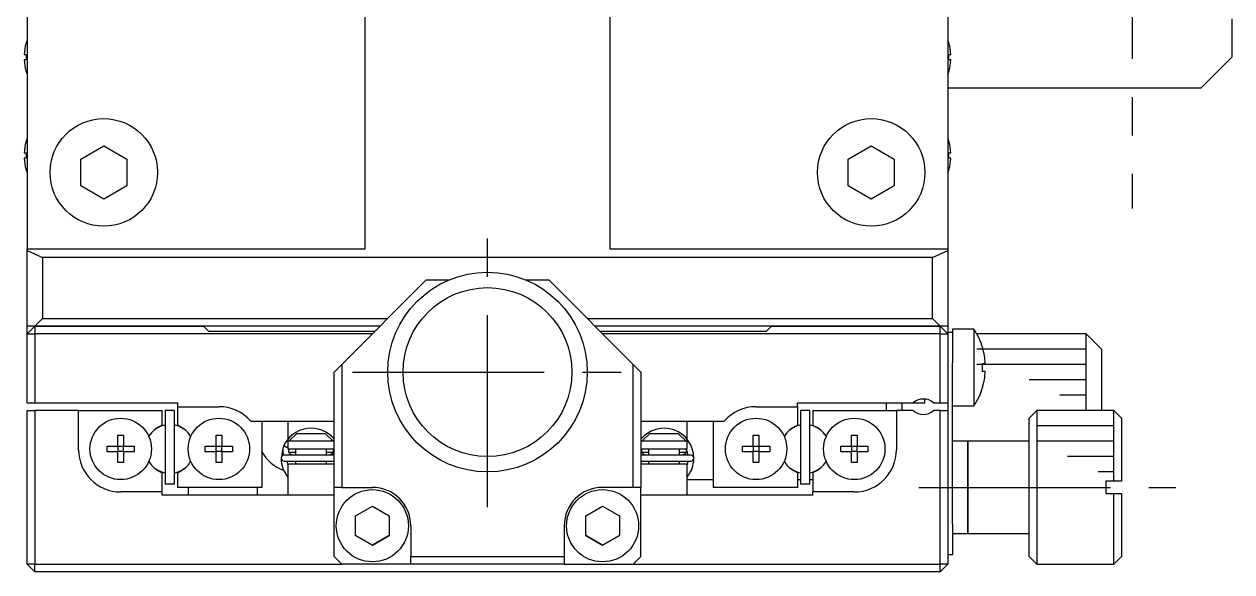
# Model space of a CAD drawing. Extents: x -312 to 352, y 11 to 577.
# Drawn here: x -84.1 to -5.4, y 272.4 to 308 of the extents above; entities that cross this region are included whole.
import ezdxf

# ---------------------------------------------------------------- set-up
doc = ezdxf.new("R2010")
doc.units = 0
doc.header["$LTSCALE"] = 10
doc.linetypes.add('CENTER', pattern=[2, 1.25, -0.25, 0.25, -0.25])
doc.layers.get('0').update_dxf_attribs({"linetype": 'CONTINUOUS'})
doc.layers.add('CENTER', color=1, linetype='CENTER')

msp = doc.modelspace()

# ---------------------------------------------------------------- linework, layer by layer
at = {"color": 7, "linetype": 'CONTINUOUS'}
for p, q in [((-83.871999, 327.882619), (-83.871999, 293.382619)), ((-61.871999, 323.36963), (-61.871999, 293.382619)), ((-45.871999, 293.382619), (-45.871999, 323.36963)), ((-23.871999, 313.682614), (-23.871999, 299.882614)), ((-5.371999, 308.382619), (-5.371999, 305.882619)), ((-83.946143, 306.771235), (-83.94152, 306.768981)), ((-23.802477, 306.76898), (-23.797855, 306.771235)), ((-84.061858, 306.062619), (-83.94152, 306.062619)), ((-83.94152, 305.702619), (-84.061858, 305.702619)), ((-83.94152, 306.062619), (-83.94152, 305.702619)), ((-23.802477, 305.702619), (-23.802477, 306.062619)), ((-23.802477, 306.062619), (-23.68214, 306.062619)), ((-23.68214, 305.702619), (-23.802477, 305.702619)), ((-7.371999, 303.882619), (-5.371999, 305.882619)), ((-83.94152, 304.996258), (-83.946143, 304.994003)), ((-23.797855, 304.994003), (-23.802477, 304.996258)), ((-23.871999, 303.882619), (-7.371999, 303.882619)), ((-83.946143, 300.371235), (-83.94152, 300.368981)), ((-80.371999, 299.248644), (-78.871999, 300.11467)), ((-78.871999, 300.11467), (-77.371999, 299.248644)), ((-30.371999, 299.248644), (-28.871999, 300.11467)), ((-28.871999, 300.11467), (-27.371999, 299.248644)), ((-23.871999, 299.882614), (-23.871999, 296.882624)), ((-23.802477, 300.36898), (-23.797855, 300.371235)), ((-84.061858, 299.662619), (-83.94152, 299.662619)), ((-83.94152, 299.302619), (-84.061858, 299.302619)), ((-83.94152, 299.662619), (-83.94152, 299.302619)), ((-80.371999, 297.516594), (-80.371999, 299.248644)), ((-77.371999, 299.248644), (-77.371999, 297.516594)), ((-30.371999, 297.516594), (-30.371999, 299.248644)), ((-27.371999, 299.248644), (-27.371999, 297.516594)), ((-23.802477, 299.302619), (-23.802477, 299.662619)), ((-23.802477, 299.662619), (-23.68214, 299.662619)), ((-23.68214, 299.302619), (-23.802477, 299.302619)), ((-83.94152, 298.596258), (-83.946143, 298.594003)), ((-23.797855, 298.594003), (-23.802477, 298.596258)), ((-78.871999, 296.650568), (-80.371999, 297.516594)), ((-77.371999, 297.516594), (-78.871999, 296.650568)), ((-28.871999, 296.650568), (-30.371999, 297.516594)), ((-27.371999, 297.516594), (-28.871999, 296.650568)), ((-23.871999, 296.882624), (-23.871999, 293.382619)), ((-83.871999, 293.291697), (-83.871999, 293.382619)), ((-80.871994, 293.382619), (-83.871999, 293.382619)), ((-83.871999, 288.382619), (-83.871999, 293.291697)), ((-83.871999, 293.291697), (-82.871999, 292.835971)), ((-24.871999, 292.835971), (-82.871999, 292.835971)), ((-82.871999, 292.835971), (-82.871999, 288.882619)), ((-61.871999, 293.382619), (-80.871994, 293.382619)), ((-30.871994, 293.382619), (-45.871999, 293.382619)), ((-23.871999, 293.382619), (-30.871994, 293.382619)), ((-24.871999, 292.835971), (-23.871999, 293.291697)), ((-24.871999, 288.882619), (-24.871999, 292.835971)), ((-23.871999, 293.382619), (-23.871999, 293.291697)), ((-23.871999, 293.291697), (-23.871999, 288.382619)), ((-57.871999, 291.382619), (-63.371999, 285.882619)), ((-57.871999, 291.382619), (-56.371999, 291.382619)), ((-51.371999, 291.382619), (-49.871999, 291.382619)), ((-44.371999, 285.882619), (-49.871999, 291.382619)), ((-83.371999, 288.382619), (-82.871999, 288.882619)), ((-82.871999, 288.882619), (-60.371999, 288.882619)), ((-47.371999, 288.882619), (-24.871999, 288.882619)), ((-24.871999, 288.882619), (-24.371999, 288.382619)), ((-83.371999, 288.382619), (-83.871999, 287.882619)), ((-83.371999, 288.382619), (-83.871999, 288.382619)), ((-83.871999, 287.882619), (-83.871999, 288.382619)), ((-83.371999, 288.382619), (-83.371999, 287.882619)), ((-83.371999, 288.382619), (-72.371999, 288.382619)), ((-72.371999, 288.382619), (-83.371999, 288.382619)), ((-72.021999, 288.032619), (-72.371999, 288.382619)), ((-60.871999, 288.382619), (-72.371999, 288.382619)), ((-61.221999, 288.032619), (-72.021999, 288.032619)), ((-35.371999, 288.382619), (-46.871999, 288.382619)), ((-35.721999, 288.032619), (-46.521999, 288.032619)), ((-35.371999, 288.382619), (-35.721999, 288.032619)), ((-35.371999, 288.382619), (-24.371999, 288.382619)), ((-24.371999, 288.382619), (-35.371999, 288.382619)), ((-24.371999, 287.882619), (-24.371999, 288.382619)), ((-23.871999, 287.882619), (-24.371999, 288.382619)), ((-23.871999, 288.382619), (-24.371999, 288.382619)), ((-23.871999, 288.382619), (-23.871999, 287.982619)), ((-23.571999, 288.182619), (-23.571999, 287.982619)), ((-22.180341, 288.182619), (-23.571999, 288.182619)), ((-22.180341, 288.182619), (-22.180341, 283.182619)), ((-83.871999, 287.882619), (-83.371999, 287.882619)), ((-83.871999, 283.382619), (-83.871999, 287.882619)), ((-83.371999, 287.882619), (-83.371999, 283.382619)), ((-61.371999, 287.882619), (-83.371999, 287.882619)), ((-24.371999, 287.882619), (-46.371999, 287.882619)), ((-24.371999, 287.882619), (-23.871999, 287.882619)), ((-24.371999, 283.382619), (-24.371999, 287.882619)), ((-23.871999, 287.982619), (-23.571999, 287.982619)), ((-23.871999, 287.882619), (-23.871999, 287.982619)), ((-23.871999, 287.882619), (-23.871999, 283.382619)), ((-23.571999, 287.982619), (-23.571999, 285.982619)), ((-14.871999, 287.882619), (-21.996441, 287.882619)), ((-14.871999, 287.882352), (-14.871999, 287.882619)), ((-13.871999, 286.882619), (-14.871999, 287.882619)), ((-14.871999, 282.882619), (-14.871999, 287.882352)), ((-21.609418, 286.941209), (-21.602563, 286.944552)), ((-13.871999, 286.882393), (-13.871999, 282.882619)), ((-63.871999, 285.382619), (-63.371999, 285.882619)), ((-63.371999, 285.882619), (-63.371999, 277.882619)), ((-44.371999, 277.882619), (-44.371999, 285.882619)), ((-44.371999, 285.882619), (-43.871999, 285.382619)), ((-23.571999, 275.482619), (-23.571999, 285.982619)), ((-21.609418, 285.422619), (-21.609418, 285.942619)), ((-21.609418, 285.942619), (-21.437046, 285.942619)), ((-63.871999, 277.882619), (-63.871999, 285.382619)), ((-43.871999, 285.382619), (-43.871999, 277.882619)), ((-21.437046, 285.422619), (-21.609418, 285.422619)), ((-21.602563, 284.420686), (-21.609418, 284.424029)), ((-83.871999, 283.382619), (-83.371999, 283.382619)), ((-83.371999, 283.382619), (-74.071999, 283.382619)), ((-74.071999, 283.382619), (-74.071999, 283.132619)), ((-33.671999, 283.382619), (-26.133436, 283.382619)), ((-33.671999, 283.132619), (-33.671999, 283.382619)), ((-27.871999, 282.882619), (-27.871999, 283.382619)), ((-26.871999, 283.382619), (-26.871999, 282.882619)), ((-26.133436, 283.382619), (-25.371999, 283.382619)), ((-26.133436, 283.382619), (-25.371999, 283.382619)), ((-25.371999, 283.382619), (-25.371999, 283.627606)), ((-24.810561, 283.382619), (-24.371999, 283.382619)), ((-24.371999, 283.382619), (-23.871999, 283.382619)), ((-23.871999, 283.382619), (-23.871999, 282.882619)), ((-83.871999, 272.882619), (-83.871999, 282.882619)), ((-83.871999, 282.882619), (-83.371999, 282.882619)), ((-83.371999, 282.882619), (-83.371999, 272.882619)), ((-80.521999, 282.882619), (-83.371999, 282.882619)), ((-80.521999, 280.332619), (-80.521999, 282.882619)), ((-80.521999, 282.882619), (-75.071999, 282.882619)), ((-75.071999, 281.933425), (-75.071999, 282.882619)), ((-74.271999, 282.882619), (-74.871999, 282.882619)), ((-74.871999, 282.882619), (-74.871999, 278.082619)), ((-74.271999, 278.082619), (-74.271999, 282.882619)), ((-74.071999, 283.132619), (-71.371999, 283.132619)), ((-74.071999, 283.132619), (-74.071999, 281.933425)), ((-36.371999, 283.132619), (-33.671999, 283.132619)), ((-33.671999, 283.132619), (-33.671999, 281.933425)), ((-32.871999, 282.882619), (-33.471999, 282.882619)), ((-33.471999, 282.882619), (-33.471999, 278.082619)), ((-32.871999, 278.082619), (-32.871999, 282.882619)), ((-32.671999, 282.882619), (-32.671999, 281.933425)), ((-32.671999, 282.882619), (-27.221999, 282.882619)), ((-27.221999, 282.882619), (-27.221999, 280.332619)), ((-26.133436, 282.882619), (-27.221999, 282.882619)), ((-24.371999, 282.882619), (-24.810561, 282.882619)), ((-24.371999, 272.882619), (-24.371999, 282.882619)), ((-24.371999, 282.882619), (-23.871999, 282.882619)), ((-23.871999, 282.882619), (-23.871999, 272.882619)), ((-23.571999, 283.182619), (-22.180341, 283.182619)), ((-18.071999, 282.882619), (-18.571999, 282.382619)), ((-18.071999, 282.882619), (-18.071999, 272.882619)), ((-13.071999, 282.882619), (-18.071999, 282.882619)), ((-13.071999, 278.282619), (-13.071999, 282.882619)), ((-12.571999, 282.382619), (-13.071999, 282.882619)), ((-75.071999, 281.933425), (-75.332094, 281.783259)), ((-73.811903, 281.783259), (-74.071999, 281.933425)), ((-69.292936, 282.182619), (-63.871999, 282.182619)), ((-68.571999, 282.182619), (-68.571999, 277.882619)), ((-66.871999, 282.182619), (-66.871999, 281.019234)), ((-43.871999, 282.182619), (-38.451061, 282.182619)), ((-40.871999, 281.018864), (-40.871999, 282.182619)), ((-39.171999, 282.182619), (-39.171999, 277.882619)), ((-33.932094, 281.783259), (-33.671999, 281.933425)), ((-32.671999, 281.933425), (-32.411903, 281.783259)), ((-18.571999, 273.382619), (-18.571999, 282.382619)), ((-12.571999, 282.382619), (-12.571999, 278.282619)), ((-77.951999, 281.26898), (-77.591999, 281.26898)), ((-77.951999, 280.562619), (-77.951999, 281.26898)), ((-77.591999, 281.26898), (-77.591999, 280.562619)), ((-73.371999, 281.422498), (-73.371999, 281.421924)), ((-71.551999, 281.26898), (-71.191999, 281.26898)), ((-71.551999, 280.562619), (-71.551999, 281.26898)), ((-71.191999, 281.26898), (-71.191999, 280.562619)), ((-66.817682, 280.882619), (-66.288514, 281.382619)), ((-66.288514, 281.382619), (-64.455484, 281.382619)), ((-64.455484, 281.382619), (-63.926315, 280.882619)), ((-43.817682, 280.882619), (-43.288514, 281.382619)), ((-43.288514, 281.382619), (-41.455484, 281.382619)), ((-41.455484, 281.382619), (-40.926315, 280.882619)), ((-36.551999, 281.26898), (-36.191999, 281.26898)), ((-36.551999, 280.562619), (-36.551999, 281.26898)), ((-36.191999, 281.26898), (-36.191999, 280.562619)), ((-30.151999, 281.26898), (-29.791999, 281.26898)), ((-30.151999, 280.562619), (-30.151999, 281.26898)), ((-29.791999, 281.26898), (-29.791999, 280.562619)), ((-78.65836, 280.202619), (-78.65836, 280.562619)), ((-78.65836, 280.562619), (-77.951999, 280.562619)), ((-77.951999, 280.202619), (-78.65836, 280.202619)), ((-77.941627, 280.552247), (-77.951999, 280.562619)), ((-77.941627, 280.212991), (-77.951999, 280.202619)), ((-77.951999, 279.496258), (-77.951999, 280.202619)), ((-77.941627, 280.212991), (-77.941627, 280.552247)), ((-77.941627, 280.552247), (-77.602371, 280.552247)), ((-77.602371, 280.212991), (-77.941627, 280.212991)), ((-77.602371, 280.552247), (-77.591999, 280.562619)), ((-77.602371, 280.552247), (-77.602371, 280.212991)), ((-77.602371, 280.212991), (-77.591999, 280.202619)), ((-77.591999, 280.562619), (-76.885637, 280.562619)), ((-77.591999, 280.202619), (-77.591999, 279.496258)), ((-76.885637, 280.202619), (-77.591999, 280.202619)), ((-76.885637, 280.562619), (-76.885637, 280.202619)), ((-72.25836, 280.562619), (-71.551999, 280.562619)), ((-72.25836, 280.202619), (-72.25836, 280.562619)), ((-71.551999, 280.202619), (-72.25836, 280.202619)), ((-71.541627, 280.552247), (-71.551999, 280.562619)), ((-71.541627, 280.212991), (-71.551999, 280.202619)), ((-71.551999, 279.496258), (-71.551999, 280.202619)), ((-71.541627, 280.212991), (-71.541627, 280.552247)), ((-71.541627, 280.552247), (-71.202371, 280.552247)), ((-71.202371, 280.212991), (-71.541627, 280.212991)), ((-71.202371, 280.552247), (-71.191999, 280.562619)), ((-71.202371, 280.552247), (-71.202371, 280.212991)), ((-71.202371, 280.212991), (-71.191999, 280.202619)), ((-71.191999, 280.562619), (-70.485637, 280.562619)), ((-71.191999, 280.202619), (-71.191999, 279.496258)), ((-70.485637, 280.202619), (-71.191999, 280.202619)), ((-70.485637, 280.562619), (-70.485637, 280.202619)), ((-67.179695, 280.497666), (-67.315654, 279.810211)), ((-67.214504, 280.316504), (-67.215584, 280.282278)), ((-67.215584, 280.282278), (-67.214952, 280.248042)), ((-67.214952, 280.248042), (-67.212609, 280.213879)), ((-67.211715, 280.350636), (-67.214504, 280.316504)), ((-67.212609, 280.213879), (-67.208562, 280.179873)), ((-67.207223, 280.384591), (-67.211715, 280.350636)), ((-67.208562, 280.179873), (-67.20282, 280.146106)), ((-67.201037, 280.418285), (-67.207223, 280.384591)), ((-67.20282, 280.146106), (-67.195398, 280.112662)), ((-67.193174, 280.451637), (-67.201037, 280.418285)), ((-67.183652, 280.484564), (-67.193174, 280.451637)), ((-67.172493, 280.516983), (-67.183652, 280.484564)), ((-67.160439, 280.54715), (-67.172493, 280.516983)), ((-67.160016, 280.547879), (-67.160439, 280.54715)), ((-67.156649, 280.549919), (-67.160016, 280.547879)), ((-67.146628, 280.576311), (-67.158445, 280.549317)), ((-67.154417, 280.550411), (-67.156649, 280.549919)), ((-67.155617, 280.556016), (-66.932199, 280.488315)), ((-67.149996, 280.55074), (-67.154417, 280.550411)), ((-67.144451, 280.550535), (-67.149996, 280.55074)), ((-67.13782, 280.549799), (-67.144451, 280.550535)), ((-67.130146, 280.548535), (-67.13782, 280.549799)), ((-67.121481, 280.546752), (-67.130146, 280.548535)), ((-67.111883, 280.544463), (-67.121481, 280.546752)), ((-67.101414, 280.541681), (-67.111883, 280.544463)), ((-67.090146, 280.538427), (-67.101414, 280.541681)), ((-67.078152, 280.53472), (-67.090146, 280.538427)), ((-67.065513, 280.530587), (-67.078152, 280.53472)), ((-67.052312, 280.526054), (-67.065513, 280.530587)), ((-67.038638, 280.521152), (-67.052312, 280.526054)), ((-67.024581, 280.515913), (-67.038638, 280.521152)), ((-67.010236, 280.510372), (-67.024581, 280.515913)), ((-66.995696, 280.504566), (-67.010236, 280.510372)), ((-66.98106, 280.498534), (-66.995696, 280.504566)), ((-66.966424, 280.492316), (-66.98106, 280.498534)), ((-66.951885, 280.485952), (-66.966424, 280.492316)), ((-66.937541, 280.479487), (-66.951885, 280.485952)), ((-66.923488, 280.472961), (-66.937541, 280.479487)), ((-66.932199, 280.488315), (-66.871996, 280.458123)), ((-66.909817, 280.466419), (-66.923488, 280.472961)), ((-66.896621, 280.459905), (-66.909817, 280.466419)), ((-66.883987, 280.453461), (-66.896621, 280.459905)), ((-66.871999, 280.447131), (-66.883987, 280.453461)), ((-66.817682, 280.882619), (-66.871999, 280.882619)), ((-66.871999, 280.882619), (-66.871999, 280.382619)), ((-66.871999, 280.382619), (-63.871999, 280.382619)), ((-66.82556, 280.28256), (-66.824932, 280.297624)), ((-66.825418, 280.267486), (-66.82556, 280.28256)), ((-66.824506, 280.252443), (-66.825418, 280.267486)), ((-66.824932, 280.297624), (-66.823534, 280.312639)), ((-66.822828, 280.23747), (-66.824506, 280.252443)), ((-66.823534, 280.312639), (-66.82137, 280.327565)), ((-66.820389, 280.222606), (-66.822828, 280.23747)), ((-66.82137, 280.327565), (-66.818447, 280.342362)), ((-66.817197, 280.20789), (-66.820389, 280.222606)), ((-66.818447, 280.342362), (-66.814772, 280.356991)), ((-63.926315, 280.882619), (-66.817682, 280.882619)), ((-66.813262, 280.19336), (-66.817197, 280.20789)), ((-66.814772, 280.356991), (-66.810356, 280.371414)), ((-66.808596, 280.179053), (-66.813262, 280.19336)), ((-66.810356, 280.371414), (-66.805211, 280.385594)), ((-66.810193, 280.182619), (-66.371999, 280.182619)), ((-66.810193, 280.182619), (-66.371999, 280.182619)), ((-66.803213, 280.165005), (-66.808596, 280.179053)), ((-66.805211, 280.385594), (-66.801804, 280.393914)), ((-66.797127, 280.151253), (-66.803213, 280.165005)), ((-66.790358, 280.137828), (-66.797127, 280.151253)), ((-66.782924, 280.124766), (-66.790358, 280.137828)), ((-66.371999, 280.382619), (-66.371999, 279.977619)), ((-64.371999, 279.977619), (-64.371999, 280.382619)), ((-64.371999, 280.182619), (-63.933816, 280.182619)), ((-64.371999, 280.182619), (-63.933815, 280.182619)), ((-63.949831, 280.145171), (-63.956925, 280.131865)), ((-63.943419, 280.15882), (-63.949831, 280.145171)), ((-63.937705, 280.172778), (-63.943419, 280.15882)), ((-63.942193, 280.393914), (-63.936427, 280.37937)), ((-63.932707, 280.187009), (-63.937705, 280.172778)), ((-63.936789, 280.382777), (-63.871713, 280.194254)), ((-63.936427, 280.37937), (-63.931612, 280.365108)), ((-63.928439, 280.201476), (-63.932707, 280.187009)), ((-63.931612, 280.365108), (-63.927526, 280.350616)), ((-63.924913, 280.216142), (-63.928439, 280.201476)), ((-63.927526, 280.350616), (-63.924183, 280.335929)), ((-63.871999, 280.882619), (-63.926315, 280.882619)), ((-63.92214, 280.230969), (-63.924913, 280.216142)), ((-63.924183, 280.335929), (-63.921592, 280.321087)), ((-63.920127, 280.245917), (-63.92214, 280.230969)), ((-63.921592, 280.321087), (-63.919762, 280.306129)), ((-63.918881, 280.260947), (-63.920127, 280.245917)), ((-63.919762, 280.306129), (-63.918698, 280.291093)), ((-63.918404, 280.276019), (-63.918881, 280.260947)), ((-63.918698, 280.291093), (-63.918404, 280.276019)), ((-43.817682, 280.882619), (-43.871999, 280.882619)), ((-43.871999, 280.382619), (-40.871999, 280.382619)), ((-43.82556, 280.28256), (-43.824932, 280.297624)), ((-43.825418, 280.267486), (-43.82556, 280.28256)), ((-43.824506, 280.252443), (-43.825418, 280.267486)), ((-43.824932, 280.297624), (-43.823534, 280.312639)), ((-43.822828, 280.23747), (-43.824506, 280.252443)), ((-43.823534, 280.312639), (-43.82137, 280.327565)), ((-43.820389, 280.222606), (-43.822828, 280.23747)), ((-43.82137, 280.327565), (-43.818447, 280.342362)), ((-43.817197, 280.20789), (-43.820389, 280.222606)), ((-43.818447, 280.342362), (-43.814772, 280.356991)), ((-40.926315, 280.882619), (-43.817682, 280.882619)), ((-43.813262, 280.19336), (-43.817197, 280.20789)), ((-43.814772, 280.356991), (-43.810356, 280.371414)), ((-43.808596, 280.179053), (-43.813262, 280.19336)), ((-43.810356, 280.371414), (-43.805211, 280.385594)), ((-43.810193, 280.182619), (-43.371999, 280.182619)), ((-43.810193, 280.182619), (-43.372137, 280.182619)), ((-43.803213, 280.165005), (-43.808596, 280.179053)), ((-43.805211, 280.385594), (-43.801804, 280.393914)), ((-43.797127, 280.151253), (-43.803213, 280.165005)), ((-43.790358, 280.137828), (-43.797127, 280.151253)), ((-43.782924, 280.124766), (-43.790358, 280.137828)), ((-43.371999, 280.382619), (-43.371999, 279.977619)), ((-41.371999, 279.977619), (-41.371999, 280.382619)), ((-41.371999, 280.182619), (-40.933815, 280.182619)), ((-41.371999, 280.182619), (-40.933816, 280.182619)), ((-40.949831, 280.145171), (-40.956925, 280.131865)), ((-40.943419, 280.15882), (-40.949831, 280.145171)), ((-40.937705, 280.172778), (-40.943419, 280.15882)), ((-40.942193, 280.393914), (-40.936427, 280.37937)), ((-40.932707, 280.187009), (-40.937705, 280.172778)), ((-40.936789, 280.382777), (-40.82831, 279.977662)), ((-40.936427, 280.37937), (-40.931612, 280.365108)), ((-40.928439, 280.201476), (-40.932707, 280.187009)), ((-40.931612, 280.365108), (-40.927526, 280.350616)), ((-40.924913, 280.216142), (-40.928439, 280.201476)), ((-40.927526, 280.350616), (-40.924183, 280.335929)), ((-40.871999, 280.882619), (-40.926315, 280.882619)), ((-40.92214, 280.230969), (-40.924913, 280.216142)), ((-40.924183, 280.335929), (-40.921592, 280.321087)), ((-40.920127, 280.245917), (-40.92214, 280.230969)), ((-40.921592, 280.321087), (-40.919762, 280.306129)), ((-40.918881, 280.260947), (-40.920127, 280.245917)), ((-40.919762, 280.306129), (-40.918698, 280.291093)), ((-40.918404, 280.276019), (-40.918881, 280.260947)), ((-40.918698, 280.291093), (-40.918404, 280.276019)), ((-40.871999, 280.382619), (-40.871999, 280.882619)), ((-40.562177, 280.490264), (-40.583559, 280.54715)), ((-37.25836, 280.562619), (-36.551999, 280.562619)), ((-37.25836, 280.202619), (-37.25836, 280.562619)), ((-36.551999, 280.202619), (-37.25836, 280.202619)), ((-36.541627, 280.552247), (-36.551999, 280.562619)), ((-36.541627, 280.212991), (-36.551999, 280.202619)), ((-36.551999, 279.496258), (-36.551999, 280.202619)), ((-36.541627, 280.212991), (-36.541627, 280.552247)), ((-36.541627, 280.552247), (-36.202371, 280.552247)), ((-36.202371, 280.212991), (-36.541627, 280.212991)), ((-36.202371, 280.552247), (-36.191999, 280.562619)), ((-36.202371, 280.552247), (-36.202371, 280.212991)), ((-36.202371, 280.212991), (-36.191999, 280.202619)), ((-36.191999, 280.562619), (-35.485637, 280.562619)), ((-36.191999, 280.202619), (-36.191999, 279.496258)), ((-35.485637, 280.202619), (-36.191999, 280.202619)), ((-35.485637, 280.562619), (-35.485637, 280.202619)), ((-30.85836, 280.202619), (-30.85836, 280.562619)), ((-30.85836, 280.562619), (-30.151999, 280.562619)), ((-30.151999, 280.202619), (-30.85836, 280.202619)), ((-30.141627, 280.552247), (-30.151999, 280.562619)), ((-30.141627, 280.212991), (-30.151999, 280.202619)), ((-30.151999, 279.496258), (-30.151999, 280.202619)), ((-30.141627, 280.212991), (-30.141627, 280.552247)), ((-30.141627, 280.552247), (-29.802371, 280.552247)), ((-29.802371, 280.212991), (-30.141627, 280.212991)), ((-29.802371, 280.552247), (-29.791999, 280.562619)), ((-29.802371, 280.552247), (-29.802371, 280.212991)), ((-29.802371, 280.212991), (-29.791999, 280.202619)), ((-29.791999, 280.562619), (-29.085637, 280.562619)), ((-29.791999, 280.202619), (-29.791999, 279.496258)), ((-29.085637, 280.202619), (-29.791999, 280.202619)), ((-29.085637, 280.562619), (-29.085637, 280.202619)), ((-22.571999, 280.882619), (-23.571999, 280.882619)), ((-22.571999, 280.882619), (-22.571999, 274.882619)), ((-22.571999, 274.882619), (-22.571999, 280.882619)), ((-18.571999, 280.882619), (-22.571999, 280.882619)), ((-77.591999, 279.496258), (-77.951999, 279.496258)), ((-71.191999, 279.496258), (-71.551999, 279.496258)), ((-67.195398, 280.112662), (-67.186312, 280.079623)), ((-67.186312, 280.079623), (-67.175586, 280.047068)), ((-67.175586, 280.047068), (-67.163243, 280.015077)), ((-67.163243, 280.015077), (-67.149316, 279.98373)), ((-67.149316, 279.98373), (-67.145623, 279.976072)), ((-63.871999, 279.977619), (-67.121999, 279.977619)), ((-67.121999, 279.587619), (-63.871999, 279.587619)), ((-66.875367, 279.382416), (-66.915681, 279.587596)), ((-66.87232, 279.371188), (-66.875367, 279.382416)), ((-63.871999, 279.382619), (-66.871999, 279.382619)), ((-66.871999, 279.382619), (-66.871999, 277.382619)), ((-66.774846, 280.112097), (-66.782924, 280.124766)), ((-66.766146, 280.099851), (-66.774846, 280.112097)), ((-66.756847, 280.088058), (-66.766146, 280.099851)), ((-66.746975, 280.076745), (-66.756847, 280.088058)), ((-66.736554, 280.065938), (-66.746975, 280.076745)), ((-66.725612, 280.055662), (-66.736554, 280.065938)), ((-66.714178, 280.04594), (-66.725612, 280.055662)), ((-66.702279, 280.036795), (-66.714178, 280.04594)), ((-66.689946, 280.028247), (-66.702279, 280.036795)), ((-66.677208, 280.020313), (-66.689946, 280.028247)), ((-66.664098, 280.013013), (-66.677208, 280.020313)), ((-66.650646, 280.006362), (-66.664098, 280.013013)), ((-66.636885, 280.000375), (-66.650646, 280.006362)), ((-66.622849, 279.995064), (-66.636885, 280.000375)), ((-66.608569, 279.990441), (-66.622849, 279.995064)), ((-66.594081, 279.986517), (-66.608569, 279.990441)), ((-66.579418, 279.9833), (-66.594081, 279.986517)), ((-66.564614, 279.980796), (-66.579418, 279.9833)), ((-66.549704, 279.979013), (-66.564614, 279.980796)), ((-66.534725, 279.977953), (-66.549704, 279.979013)), ((-66.520499, 279.977619), (-66.534725, 279.977953)), ((-66.371999, 279.587619), (-66.371999, 279.382619)), ((-64.371999, 279.382619), (-64.371999, 279.587619)), ((-64.216803, 279.977695), (-64.223498, 279.977619)), ((-64.201799, 279.978391), (-64.216803, 279.977695)), ((-64.186843, 279.979812), (-64.201799, 279.978391)), ((-64.171972, 279.981957), (-64.186843, 279.979812)), ((-64.157219, 279.984821), (-64.171972, 279.981957)), ((-64.142621, 279.988399), (-64.157219, 279.984821)), ((-64.128211, 279.992682), (-64.142621, 279.988399)), ((-64.114025, 279.997662), (-64.128211, 279.992682)), ((-64.100095, 280.003328), (-64.114025, 279.997662)), ((-64.086457, 280.009669), (-64.100095, 280.003328)), ((-64.073142, 280.016671), (-64.086457, 280.009669)), ((-64.060184, 280.024319), (-64.073142, 280.016671)), ((-64.047615, 280.032596), (-64.060184, 280.024319)), ((-64.035467, 280.041483), (-64.047615, 280.032596)), ((-64.02377, 280.050962), (-64.035467, 280.041483)), ((-64.012555, 280.06101), (-64.02377, 280.050962)), ((-64.001849, 280.071605), (-64.012555, 280.06101)), ((-63.991683, 280.082722), (-64.001849, 280.071605)), ((-63.982082, 280.094335), (-63.991683, 280.082722)), ((-63.973072, 280.106416), (-63.982082, 280.094335)), ((-63.964679, 280.118936), (-63.973072, 280.106416)), ((-63.956925, 280.131865), (-63.964679, 280.118936)), ((-40.621999, 279.977619), (-43.871999, 279.977619)), ((-43.871999, 279.587619), (-40.621999, 279.587619)), ((-40.871999, 279.382619), (-43.871999, 279.382619)), ((-43.774846, 280.112097), (-43.782924, 280.124766)), ((-43.766146, 280.099851), (-43.774846, 280.112097)), ((-43.756847, 280.088058), (-43.766146, 280.099851)), ((-43.746975, 280.076745), (-43.756847, 280.088058)), ((-43.736554, 280.065938), (-43.746975, 280.076745)), ((-43.725612, 280.055662), (-43.736554, 280.065938)), ((-43.714178, 280.04594), (-43.725612, 280.055662)), ((-43.702279, 280.036795), (-43.714178, 280.04594)), ((-43.689946, 280.028247), (-43.702279, 280.036795)), ((-43.677208, 280.020313), (-43.689946, 280.028247)), ((-43.664098, 280.013013), (-43.677208, 280.020313)), ((-43.650646, 280.006362), (-43.664098, 280.013013)), ((-43.636885, 280.000375), (-43.650646, 280.006362)), ((-43.622849, 279.995064), (-43.636885, 280.000375)), ((-43.608569, 279.990441), (-43.622849, 279.995064)), ((-43.594081, 279.986517), (-43.608569, 279.990441)), ((-43.579418, 279.9833), (-43.594081, 279.986517)), ((-43.564614, 279.980796), (-43.579418, 279.9833)), ((-43.549704, 279.979013), (-43.564614, 279.980796)), ((-43.534725, 279.977953), (-43.549704, 279.979013)), ((-43.520499, 279.977619), (-43.534725, 279.977953)), ((-43.371999, 279.587619), (-43.371999, 279.382619)), ((-41.371999, 279.382619), (-41.371999, 279.587619)), ((-41.216803, 279.977695), (-41.223498, 279.977619)), ((-41.201799, 279.978391), (-41.216803, 279.977695)), ((-41.186843, 279.979812), (-41.201799, 279.978391)), ((-41.171972, 279.981957), (-41.186843, 279.979812)), ((-41.157219, 279.984821), (-41.171972, 279.981957)), ((-41.142621, 279.988399), (-41.157219, 279.984821)), ((-41.128211, 279.992682), (-41.142621, 279.988399)), ((-41.114025, 279.997662), (-41.128211, 279.992682)), ((-41.100095, 280.003328), (-41.114025, 279.997662)), ((-41.086457, 280.009669), (-41.100095, 280.003328)), ((-41.073142, 280.016671), (-41.086457, 280.009669)), ((-41.060184, 280.024319), (-41.073142, 280.016671)), ((-41.047615, 280.032596), (-41.060184, 280.024319)), ((-41.035467, 280.041483), (-41.047615, 280.032596)), ((-41.02377, 280.050962), (-41.035467, 280.041483)), ((-41.012555, 280.06101), (-41.02377, 280.050962)), ((-41.001849, 280.071605), (-41.012555, 280.06101)), ((-40.991683, 280.082722), (-41.001849, 280.071605)), ((-40.982082, 280.094335), (-40.991683, 280.082722)), ((-40.973072, 280.106416), (-40.982082, 280.094335)), ((-40.964679, 280.118936), (-40.973072, 280.106416)), ((-40.956925, 280.131865), (-40.964679, 280.118936)), ((-40.871999, 277.382619), (-40.871999, 279.382619)), ((-40.828633, 279.587563), (-40.871913, 279.370186)), ((-36.191999, 279.496258), (-36.551999, 279.496258)), ((-29.791999, 279.496258), (-30.151999, 279.496258)), ((-75.332094, 278.981979), (-75.071999, 278.831813)), ((-75.071999, 277.582619), (-75.071999, 278.831813)), ((-74.071999, 278.831813), (-73.811903, 278.981979)), ((-74.071999, 278.831813), (-74.071999, 277.882619)), ((-73.371999, 279.343315), (-73.371999, 279.34274)), ((-33.671999, 278.831813), (-33.932094, 278.981979)), ((-33.671999, 278.831813), (-33.671999, 277.882619)), ((-32.411903, 278.981979), (-32.671999, 278.831813)), ((-32.671999, 278.831813), (-32.671999, 277.582619)), ((-74.271999, 278.082619), (-74.871999, 278.082619)), ((-68.571999, 277.882619), (-74.071999, 277.882619)), ((-73.371999, 277.882619), (-73.371999, 277.382619)), ((-68.871999, 277.882619), (-68.871999, 277.382619)), ((-63.371999, 277.882619), (-63.871999, 277.882619)), ((-63.871999, 273.382619), (-63.871999, 277.882619)), ((-63.371999, 277.882619), (-61.371999, 277.882619)), ((-44.371999, 277.882619), (-46.371999, 277.882619)), ((-43.871999, 277.882619), (-44.371999, 277.882619)), ((-43.871999, 273.382619), (-43.871999, 277.882619)), ((-40.871999, 278.382619), (-39.171999, 278.382619)), ((-33.671999, 277.882619), (-39.171999, 277.882619)), ((-33.671999, 278.382619), (-33.471999, 278.382619)), ((-32.871999, 278.082619), (-33.471999, 278.082619)), ((-32.871999, 278.382619), (-32.671999, 278.382619)), ((-13.071999, 278.282619), (-13.571999, 278.282619)), ((-13.571999, 278.282619), (-13.571999, 277.482619)), ((-12.571999, 278.282619), (-13.071999, 278.282619)), ((-75.071999, 277.582619), (-77.771999, 277.582619)), ((-75.071999, 277.382619), (-75.071999, 277.582619)), ((-63.871999, 277.382619), (-75.071999, 277.382619)), ((-32.671999, 277.382619), (-43.871999, 277.382619)), ((-32.671999, 277.382619), (-32.671999, 277.582619)), ((-29.971999, 277.582619), (-32.671999, 277.582619)), ((-13.571999, 277.482619), (-13.071999, 277.482619)), ((-13.071999, 272.882619), (-13.071999, 277.482619)), ((-13.071999, 277.482619), (-12.571999, 277.482619)), ((-12.571999, 277.482619), (-12.571999, 273.382619)), ((-62.471999, 276.017704), (-61.371999, 276.65279)), ((-61.371999, 276.65279), (-60.271999, 276.017704)), ((-47.471999, 276.017704), (-46.371999, 276.65279)), ((-46.371999, 276.65279), (-45.271999, 276.017704)), ((-62.471999, 274.747534), (-62.471999, 276.017704)), ((-60.271999, 276.017704), (-60.271999, 274.747534)), ((-47.471999, 274.747534), (-47.471999, 276.017704)), ((-45.271999, 276.017704), (-45.271999, 274.747534)), ((-23.571999, 275.482619), (-23.571999, 273.482619)), ((-61.371999, 274.112448), (-62.471999, 274.747534)), ((-62.471999, 274.747534), (-61.371999, 274.112448)), ((-60.271999, 274.747534), (-61.371999, 274.112448)), ((-61.371999, 274.112448), (-60.271999, 274.747534)), ((-58.871999, 275.382619), (-58.871999, 273.382619)), ((-48.871999, 275.382619), (-48.871999, 273.382619)), ((-46.371999, 274.112448), (-47.471999, 274.747534)), ((-47.471999, 274.747534), (-46.371999, 274.112448)), ((-45.271999, 274.747534), (-46.371999, 274.112448)), ((-46.371999, 274.112448), (-45.271999, 274.747534)), ((-23.571999, 274.882619), (-22.571999, 274.882619)), ((-23.571999, 274.882619), (-22.571999, 274.882619)), ((-22.571999, 274.882619), (-18.571999, 274.882619)), ((-63.871999, 273.382619), (-63.371999, 272.882619)), ((-58.871999, 273.382619), (-48.871999, 273.382619)), ((-58.871999, 272.882619), (-58.871999, 273.382619)), ((-48.871999, 273.382619), (-48.871999, 272.882619)), ((-44.371999, 272.882619), (-43.871999, 273.382619)), ((-23.571999, 273.482619), (-23.871999, 273.482619)), ((-18.571999, 273.382619), (-18.071999, 272.882619)), ((-13.071999, 272.882619), (-12.571999, 273.382619)), ((-83.371999, 272.882619), (-83.871999, 272.882619)), ((-83.371999, 272.382619), (-83.871999, 272.882619)), ((-83.371999, 272.882619), (-63.371999, 272.882619)), ((-83.371999, 272.382619), (-83.371999, 272.882619)), ((-24.371999, 272.382619), (-83.371999, 272.382619)), ((-58.871999, 272.882619), (-63.371999, 272.882619)), ((-48.871999, 272.882619), (-58.871999, 272.882619)), ((-48.871999, 272.882619), (-44.371999, 272.882619)), ((-44.371999, 272.882619), (-24.371999, 272.882619)), ((-24.371999, 272.382619), (-24.371999, 272.882619)), ((-23.871999, 272.882619), (-24.371999, 272.882619)), ((-24.371999, 272.382619), (-23.871999, 272.882619)), ((-18.071999, 272.882619), (-13.071999, 272.882619))]:
    msp.add_line(p, q, dxfattribs=at)
at = {"color": 3, "linetype": 'CONTINUOUS'}
for p, q in [((-14.871999, 286.882619), (-21.996441, 286.882619)), ((-14.871999, 285.882619), (-21.996441, 285.882619)), ((-14.871999, 284.882619), (-18.571999, 284.882619)), ((-14.871999, 283.882619), (-16.571999, 283.882619)), ((-13.071999, 281.882619), (-18.071999, 281.882619)), ((-13.071999, 280.882619), (-18.071999, 280.882619)), ((-13.071999, 279.882619), (-16.071999, 279.882619)), ((-13.071999, 278.882619), (-14.071999, 278.882619))]:
    msp.add_line(p, q, dxfattribs=at)
at = {"color": 7, "linetype": 'CONTINUOUS'}
for centre, radius in [((-78.871999, 298.382619), 3.5), ((-28.871999, 298.382619), 3.5), ((-53.871999, 285.382619), 6.5), ((-53.871999, 285.382619), 5.5), ((-77.771999, 280.382619), 2), ((-71.371999, 280.382619), 2), ((-36.371999, 280.382619), 2), ((-29.971999, 280.382619), 2), ((-61.371999, 275.382619), 2.35), ((-46.371999, 275.382619), 2.35)]:
    msp.add_circle(centre, radius, dxfattribs=at)
for centre, radius, start, end in [((-80.871999, 305.882619), 3.2, 159.635865, 163.877467), ((-26.871999, 305.882619), 3.2, 16.122533, 20.364135), ((-80.871999, 305.882619), 3.194933, 163.893288, 176.770291), ((-26.871999, 305.882619), 3.194933, 3.229709, 16.106712), ((-80.871999, 305.882619), 3.194933, 183.229709, 196.106712), ((-26.871999, 305.882619), 3.194933, 343.893288, 356.770291), ((-80.871999, 305.882619), 3.2, 196.122533, 200.364135), ((-26.871999, 305.882619), 3.2, 339.635865, 343.877467), ((-80.871999, 299.482619), 3.2, 159.635865, 163.877467), ((-26.871999, 299.482619), 3.2, 16.122533, 20.364135), ((-80.871999, 299.482619), 3.194933, 163.893288, 176.770291), ((-26.871999, 299.482619), 3.194933, 3.229709, 16.106712), ((-80.871999, 299.482619), 3.194933, 183.229709, 196.106712), ((-26.871999, 299.482619), 3.194933, 343.893288, 356.770291), ((-80.871999, 299.482619), 3.2, 196.122533, 200.364135), ((-26.871999, 299.482619), 3.2, 339.635865, 343.877467), ((-25.921999, 285.682619), 4.5, 16.285843, 33.748989), ((-25.921999, 285.682619), 4.492483, 3.317816, 16.26943), ((-25.921999, 285.682619), 4.492483, 343.73057, 356.682184), ((-25.921999, 285.682619), 4.5, 326.251011, 343.714157), ((-25.471999, 282.632619), 1, 48.590378, 131.409622), ((-71.371999, 280.382619), 2.75, 40.885193, 90), ((-36.371999, 280.382619), 2.75, 90, 139.114807), ((-25.471999, 283.632619), 1, 228.590378, 311.409622), ((-74.572, 280.382619), 1.5875, 100.893016, 135.000249), ((-74.457094, 280.267714), 1.75, 120, 135), ((-74.572, 280.382619), 1.5875, 45.000249, 79.10691), ((-74.686903, 280.267714), 1.75, 45, 60), ((-65.372036, 279.782632), 1.943996, 39.484051, 156.849596), ((-42.371835, 279.782857), 1.943719, 0.718569, 140.521477), ((-33.172, 280.382619), 1.5875, 100.893016, 135.000249), ((-33.057094, 280.267714), 1.75, 120, 135), ((-33.172, 280.382619), 1.5875, 45.000249, 79.10691), ((-33.286903, 280.267714), 1.75, 45, 60), ((-74.457094, 280.267714), 1.75, 135, 148.118467), ((-74.572, 280.382619), 1.5875, 135.000249, 149.566737), ((-74.572, 280.382619), 1.5875, 30.433182, 45.000249), ((-74.686903, 280.267714), 1.75, 31.881533, 45), ((-33.057094, 280.267714), 1.75, 135, 148.118467), ((-33.172, 280.382619), 1.5875, 135.000249, 149.566737), ((-33.172, 280.382619), 1.5875, 30.433182, 45.000249), ((-33.286903, 280.267714), 1.75, 31.881533, 45), ((-77.771999, 280.332619), 2.75, 180, 270), ((-66.371999, 281.382619), 2.5, 208.357637, 251.764225), ((-29.971999, 280.332619), 2.75, 270, 0), ((-74.457094, 280.497524), 1.75, 211.881533, 225), ((-74.572, 280.382619), 1.5875, 210.433263, 224.999751), ((-74.572, 280.382619), 1.5875, 314.999751, 329.566818), ((-74.686903, 280.497524), 1.75, 315, 328.118467), ((-67.121999, 279.782619), 0.195, 90, 270), ((-65.366827, 279.784446), 1.949107, 180.724667, 219.426223), ((-42.368164, 279.78154), 1.939975, 320.469098, 359.286231), ((-40.621999, 279.782619), 0.195, 270, 90), ((-33.057094, 280.497524), 1.75, 211.881533, 225), ((-33.172, 280.382619), 1.5875, 210.433263, 224.999751), ((-33.172, 280.382619), 1.5875, 314.999751, 329.566818), ((-33.286903, 280.497524), 1.75, 315, 328.118467), ((-74.572, 280.382619), 1.5875, 224.999751, 259.106984), ((-74.457094, 280.497524), 1.75, 225, 240), ((-74.572, 280.382619), 1.5875, 280.89309, 314.999751), ((-74.686903, 280.497524), 1.75, 300, 315), ((-33.172, 280.382619), 1.5875, 224.999751, 259.106984), ((-33.057094, 280.497524), 1.75, 225, 240), ((-33.172, 280.382619), 1.5875, 280.89309, 314.999751), ((-33.286903, 280.497524), 1.75, 300, 315), ((-61.371999, 275.382619), 2.5, 0, 90), ((-46.371999, 275.382619), 2.5, 90, 180)]:
    msp.add_arc(centre, radius, start, end, dxfattribs=at)
at = {"layer": 'CENTER', "color": 1, "linetype": 'CENTER'}
for p, q in [((-11.871999, 378.282619), (-11.871999, 296.032619)), ((-53.871999, 276.582619), (-53.871999, 294.182619)), ((-62.671999, 285.382619), (-45.071999, 285.382619)), ((-25.771999, 277.882619), (-9.021999, 277.882619))]:
    msp.add_line(p, q, dxfattribs=at)

doc.saveas('drawing.dxf')
